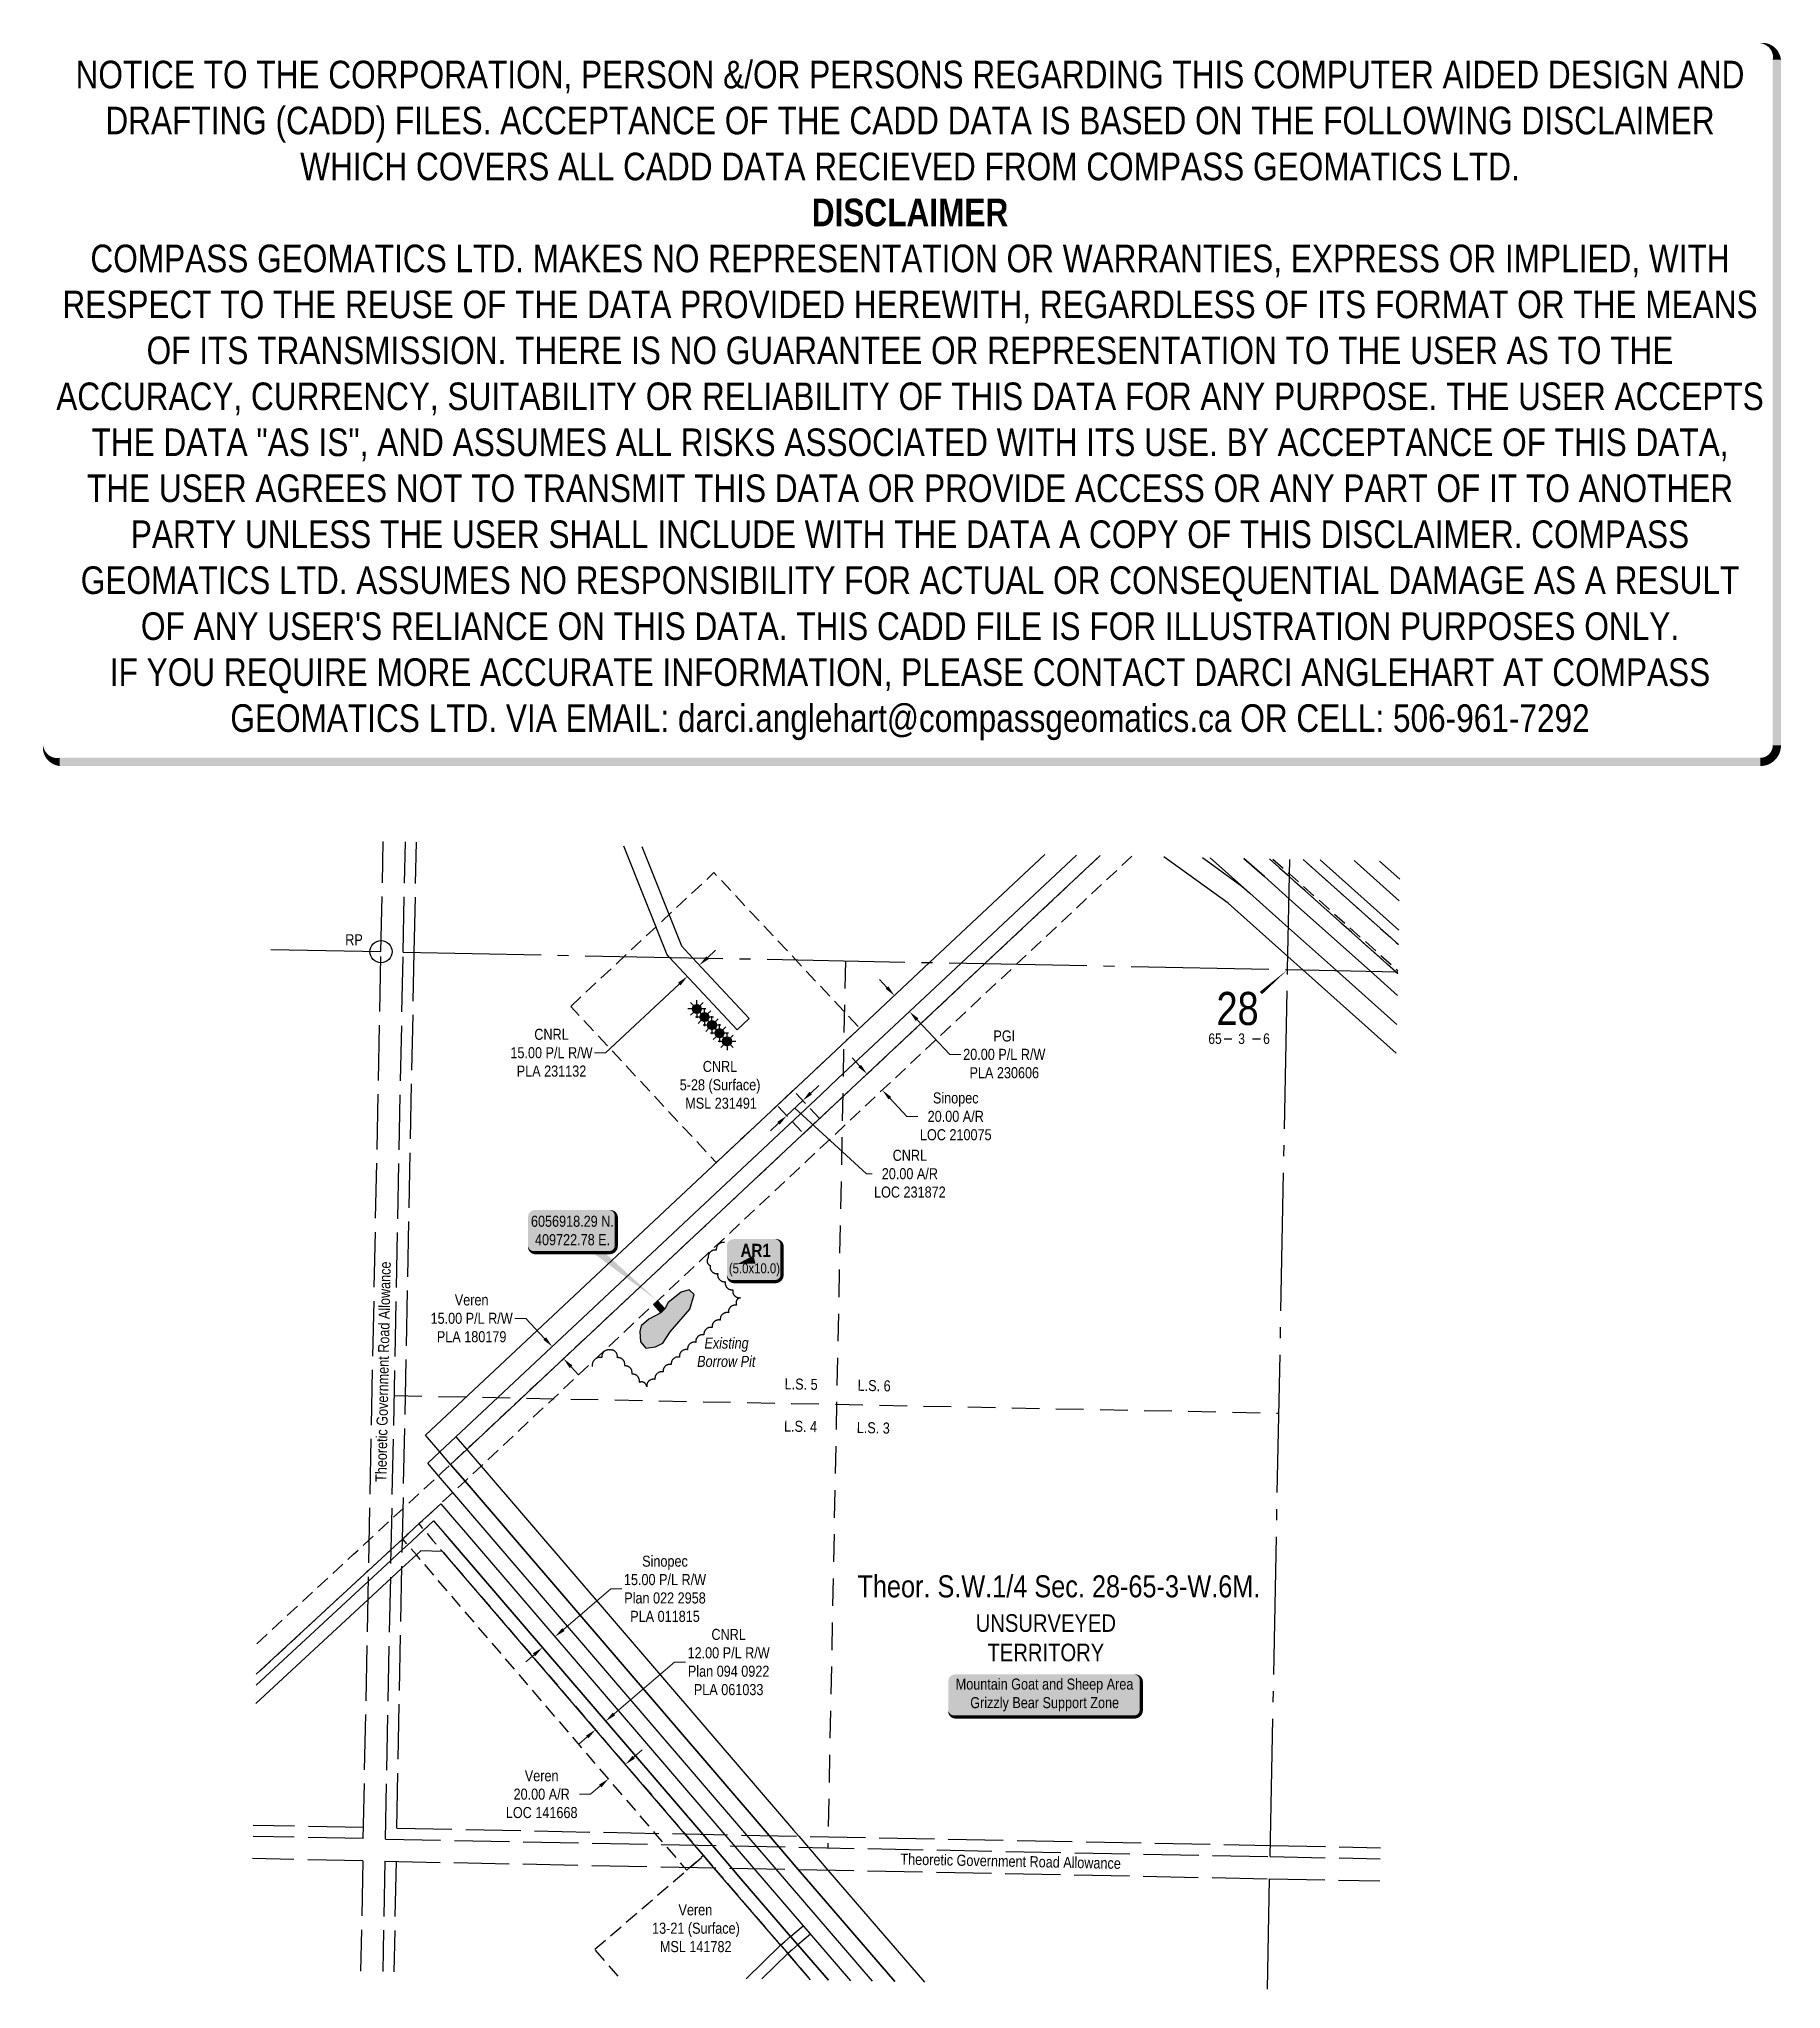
# Model space of a CAD drawing. Extents: x 409162 to 410741, y 6056294 to 6058062.
import ezdxf
from ezdxf.enums import TextEntityAlignment as Align

# ---------------------------------------------------------------- set-up
doc = ezdxf.new("R2010")
doc.units = 0
doc.header["$LTSCALE"] = 5
doc.header["$PDSIZE"] = 0.5
for name, pattern in [('0', [1, 1, 0]), ('foc-ACCESSROAD', [3.75, 2.5, -1.25]), ('foc-LSD', [8, 5, -3]), ('foc-QUARTERLINE', [33, 25, -3, 2, -3]), ('foc-UNSURVEYED', [12.5, 10, -2.5])]:
    doc.linetypes.add(name, pattern=pattern)
doc.layers.get('Defpoints').update_dxf_attribs({"color": 9})
for name, color, linetype in [('10', 1, 'Continuous'), ('35', 37, 'Continuous'), ('9', 3, 'Continuous'), ('ABADATA-DRILL-T', 8, 'Continuous'), ('AS-WILDLIFE-BLOCK', 131, 'Continuous'), ('C-AR', 13, 'foc-ACCESSROAD'), ('C-RW', 13, 'Continuous'), ('C-SYMBOL', 7, 'Continuous'), ('C-WS', 13, 'foc-ACCESSROAD'), ('DETAIL-T', 7, 'Continuous'), ('F-AR', 190, 'foc-ACCESSROAD'), ('F-RW', 190, 'Continuous'), ('F-WS', 190, 'foc-ACCESSROAD'), ('F-WS-S', 190, 'Continuous'), ('L-QSEC', 8, 'foc-QUARTERLINE'), ('L-ROAD-T', 7, 'Continuous'), ('L-SECLBL', 7, 'Continuous'), ('L-SECTION-LSD', 7, 'foc-LSD'), ('L-UNS-T', 3, 'Continuous'), ('L-USEC', 7, 'foc-UNSURVEYED'), ('P-TEMP-BLOCKS', 250, 'Continuous'), ('P-TEMP-H', 41, 'Continuous'), ('P-TEMP_ACCESS ROAD', 46, 'Continuous'), ('T-BUSH', 110, '0'), ('T-EXISTING TFA-T', 220, 'Continuous'), ('T-WATER', 160, 'Continuous'), ('T-WATER-H', 133, 'Continuous')]:
    doc.layers.add(name, color=color, linetype=linetype)
for name, color, linetype, lineweight in [('C-AR-T', 13, 'Continuous', 9), ('C-RW-T', 13, 'Continuous', 9), ('C-WS-T', 13, 'Continuous', 9), ('F-AR-T', 190, 'Continuous', 9), ('F-RW-T', 190, 'Continuous', 9), ('F-WS-T', 190, 'Continuous', 9)]:
    doc.layers.add(name, color=color, linetype=linetype, lineweight=lineweight)
doc.layers.add('DISCLAIMER', color=7, linetype='Continuous', plot=False)
doc.styles.add('100L', font='ARIALN.TTF', dxfattribs={"height": 11})
doc.styles.add('175L', font='ARIALN.TTF', dxfattribs={"height": 20})
doc.styles.add('80', font='ARIALN.TTF', dxfattribs={"height": 10})
doc.styles.add('80CG', font='ARIALN.TTF', dxfattribs={"height": 10})
doc.styles.add('80L', font='ARIALN.TTF', dxfattribs={"height": 10})
doc.styles.add('BOLD', font='ARIALNB.TTF')
doc.styles.add('SIMPLEX', font='ARIALN.TTF')
doc.dimstyles.new('Compass 5 000', dxfattribs={"dimscale": 5, "dimtxt": 9, "dimasz": 2, "dimexe": 0.2, "dimexo": 0.0625, "dimgap": 0.5, "dimtad": 0, "dimtih": 1, "dimtoh": 1, "dimzin": 0, "dimdsep": 46, "dimtxsty": '80CG', "dimcen": 0.1, "dimse1": 1, "dimse2": 1, "dimclrd": 256, "dimclrt": 256, "dimaunit": 1, "dimadec": 4, "dimazin": 0, "dimtfac": 0.06, "dimtofl": 0, "dimtmove": 0, "dimatfit": 1, "dimfxl": 0.2, "dimtolj": 1, "dimtzin": 0, "dimlwd": -1, "dimarcsym": 0})

# ---------------------------------------------------------------- blocks, each defined once
blk = doc.blocks.new('L-SECLBL')
at = {"layer": '9', "color": 7}
for p, q in [((-5.1, -27.8), (-12.3, -27.8)), ((20.7, -27.8), (13.5, -27.8))]:
    blk.add_line(p, q, dxfattribs=at)
at = {"layer": '10', "color": 2, "style": 'SIMPLEX'}
blk.add_attdef('SEC', text='', height=30, dxfattribs=at).set_placement((0, 0), align=Align.MIDDLE)
at = {"layer": '10', "color": 5, "style": '80L'}
blk.add_attdef('TWP', text='', height=9.5, dxfattribs=at).set_placement((-14.4, -27.4), align=Align.MIDDLE_RIGHT)
blk.add_attdef('RGE', text='', height=9.5, dxfattribs=at).set_placement((3.6, -27.4), align=Align.MIDDLE_CENTER)
blk.add_attdef('MER', text='', height=9.5, dxfattribs=at).set_placement((23.2, -27.4), align=Align.MIDDLE_LEFT)
blk = doc.blocks.new('RP')
at = {"layer": '35', "color": 3}
blk.add_circle((0, 0), 10, dxfattribs=at)
at = {"layer": '35', "color": 3, "style": '80'}
blk.add_attdef('RP_001', (-32.4, 5.8), '', height=10, dxfattribs=at)
blk = doc.blocks.new('*D421')
at = {"layer": 'C-AR-T', "transparency": 16777216}
for p, q in [((409701.2, 6056504.5), (409708.7, 6056511)), ((409670.8, 6056478.4), (409662, 6056470.9)), ((409662, 6056470.9), (409652, 6056470.9))]:
    blk.add_line(p, q, dxfattribs=at)
for points in [[(409700.1, 6056505.7), (409702.2, 6056503.2), (409693.6, 6056497.9)], [(409669.7, 6056479.6), (409671.9, 6056477.1), (409678.4, 6056484.9)]]:
    blk.add_solid(points, dxfattribs=at)
at = {"layer": 'Defpoints', "color": 0, "transparency": 16777216}
for p in [(409693.6, 6056497.9), (409683.9, 6056478.5), (409699.1, 6056491.5)]:
    blk.add_point(p, dxfattribs=at)
at = {"layer": 'C-AR-T', "transparency": 16777216, "insert": (409617.7, 6056470.9), "char_height": 10, "attachment_point": 5, "style": '80CG'}
blk.add_mtext('\\A1;Veren\\P20.00 A/R\\PLOC 141668', dxfattribs=at)
blk = doc.blocks.new('*D422')
at = {"layer": 'C-RW-T', "transparency": 16777216}
for p, q in [((409603.3, 6056902.3), (409593.3, 6056902.3)), ((409620.4, 6056884), (409603.3, 6056902.3)), ((409644.4, 6056858.5), (409651.2, 6056851.2))]:
    blk.add_line(p, q, dxfattribs=at)
for points in [[(409621.7, 6056885.1), (409619.2, 6056882.9), (409627.3, 6056876.7)], [(409645.6, 6056859.6), (409643.1, 6056857.3), (409637.5, 6056865.8)]]:
    blk.add_solid(points, dxfattribs=at)
at = {"layer": 'Defpoints', "color": 0, "transparency": 16777216}
for p in [(409735.2, 6056977.8), (409745.4, 6056966.9), (409627.3, 6056876.7)]:
    blk.add_point(p, dxfattribs=at)
at = {"layer": 'C-RW-T', "transparency": 16777216, "insert": (409554.2, 6056902.3), "char_height": 10, "attachment_point": 5, "style": '80CG'}
blk.add_mtext('\\A1;Veren\\P15.00 P/L R/W\\PPLA 180179', dxfattribs=at)
blk = doc.blocks.new('*D423')
at = {"layer": 'Defpoints', "color": 0, "transparency": 16777216}
for p in [(409926.5, 6057109.2), (409820.8, 6057037.6), (409834.5, 6057023)]:
    blk.add_point(p, dxfattribs=at)
at = {"layer": 'F-AR-T', "transparency": 16777216}
for p, q in [((409906, 6057131.1), (409899.1, 6057138.4)), ((409933.3, 6057101.9), (409948.8, 6057085.4)), ((409948.8, 6057085.4), (409958.8, 6057085.4))]:
    blk.add_line(p, q, dxfattribs=at)
for points in [[(409907.2, 6057132.2), (409904.8, 6057130), (409912.8, 6057123.8)], [(409934.6, 6057103), (409932.1, 6057100.8), (409926.5, 6057109.2)]]:
    blk.add_solid(points, dxfattribs=at)
at = {"layer": 'F-AR-T', "transparency": 16777216, "insert": (409993.1, 6057085.4), "char_height": 10, "attachment_point": 5, "style": '80CG'}
blk.add_mtext('\\A1;Sinopec\\P20.00 A/R\\PLOC 210075', dxfattribs=at)
blk = doc.blocks.new('*D424')
at = {"layer": 'Defpoints', "color": 0, "transparency": 16777216}
for p in [(409937.6, 6057194.9), (409801.1, 6057067.1), (409814.8, 6057052.5)]:
    blk.add_point(p, dxfattribs=at)
at = {"layer": 'F-RW-T', "transparency": 16777216}
for p, q in [((409930.7, 6057202.2), (409923.9, 6057209.5)), ((409958.1, 6057173), (409987.6, 6057141.6)), ((409987.6, 6057141.6), (409997.6, 6057141.6))]:
    blk.add_line(p, q, dxfattribs=at)
for points in [[(409931.9, 6057203.4), (409929.5, 6057201.1), (409937.6, 6057194.9)], [(409959.3, 6057174.2), (409956.9, 6057171.9), (409951.2, 6057180.3)]]:
    blk.add_solid(points, dxfattribs=at)
at = {"layer": 'F-RW-T', "transparency": 16777216, "insert": (410037.1, 6057141.6), "char_height": 10, "attachment_point": 5, "style": '80CG'}
blk.add_mtext('\\A1;PGI\\P20.00 P/L R/W\\PPLA 230606', dxfattribs=at)
blk = doc.blocks.new('*D425')
at = {"layer": 'Defpoints', "color": 0, "transparency": 16777216}
for p in [(409649.7, 6056549.1), (409658.8, 6056556.9), (409675.7, 6056537.2)]:
    blk.add_point(p, dxfattribs=at)
at = {"layer": 'F-RW-T', "transparency": 16777216}
for p, q in [((409683.3, 6056543.7), (409738.1, 6056590.7)), ((409738.1, 6056590.7), (409748.1, 6056590.7)), ((409659, 6056522.8), (409651.4, 6056516.3))]:
    blk.add_line(p, q, dxfattribs=at)
for points in [[(409682.2, 6056544.9), (409684.4, 6056542.4), (409675.7, 6056537.2)], [(409657.9, 6056524.1), (409660.1, 6056521.6), (409666.6, 6056529.4)]]:
    blk.add_solid(points, dxfattribs=at)
at = {"layer": 'F-RW-T', "transparency": 16777216, "insert": (409787.2, 6056590.7), "char_height": 10, "attachment_point": 5, "style": '80CG'}
blk.add_mtext('\\A1;CNRL\\P12.00 P/L R/W\\PPlan 094 0922\\PPLA 061033', dxfattribs=at)
blk = doc.blocks.new('*D426')
at = {"layer": 'Defpoints', "color": 0, "transparency": 16777216}
for p in [(409606.5, 6056640.8), (409595.1, 6056631.1), (409618.4, 6056603.9)]:
    blk.add_point(p, dxfattribs=at)
at = {"layer": 'F-RW-T', "transparency": 16777216}
for p, q in [((409637.4, 6056620.2), (409680.4, 6056657.1)), ((409680.4, 6056657.1), (409690.4, 6056657.1)), ((409610.8, 6056597.4), (409603.3, 6056590.9))]:
    blk.add_line(p, q, dxfattribs=at)
for points in [[(409636.3, 6056621.5), (409638.5, 6056618.9), (409629.8, 6056613.7)], [(409609.8, 6056598.7), (409611.9, 6056596.1), (409618.4, 6056603.9)]]:
    blk.add_solid(points, dxfattribs=at)
at = {"layer": 'F-RW-T', "transparency": 16777216, "insert": (409729.5, 6056657.1), "char_height": 10, "attachment_point": 5, "style": '80CG'}
blk.add_mtext('\\A1;Sinopec\\P15.00 P/L R/W\\PPlan 022 2958\\PPLA 011815', dxfattribs=at)
blk = doc.blocks.new('*D431')
at = {"layer": 'Defpoints', "color": 0, "transparency": 16777216}
for p in [(409749.8, 6057212.3), (409768.5, 6057192.2), (409779.4, 6057202.5)]:
    blk.add_point(p, dxfattribs=at)
at = {"layer": 'F-RW-T', "transparency": 16777216}
for p, q in [((409768, 6057229.3), (409775.4, 6057236.1)), ((409742.5, 6057205.4), (409675.6, 6057143.1)), ((409675.6, 6057143.1), (409665.6, 6057143.1))]:
    blk.add_line(p, q, dxfattribs=at)
for points in [[(409766.9, 6057230.5), (409769.2, 6057228.1), (409760.7, 6057222.5)], [(409741.3, 6057206.7), (409743.6, 6057204.2), (409749.8, 6057212.3)]]:
    blk.add_solid(points, dxfattribs=at)
at = {"layer": 'F-RW-T', "transparency": 16777216, "insert": (409626.6, 6057143.1), "char_height": 10, "attachment_point": 5, "style": '80CG'}
blk.add_mtext('\\A1;CNRL\\P15.00 P/L R/W\\PPLA 231132', dxfattribs=at)
blk = doc.blocks.new('*U433')
h = blk.add_hatch(color=191)
edge = h.paths.add_edge_path()
edge.add_line((-19, -20), (19, -20))
edge.add_arc((19, -14), 6, 270, 360)
edge.add_line((25, -14), (25, 12.5))
edge.add_arc((19, 12.5), 6, 0, 90)
edge.add_line((19, 18.5), (-19, 18.5))
edge.add_arc((-19, 12.5), 6, 90, 180)
edge.add_line((-25, 12.5), (-25, -14))
edge.add_arc((-19, -14), 6, 180, 270)
at = {"color": 250, "flags": 128}
blk.add_lwpolyline([(-19, -20, 3, 3, 0), (19, -20, 3, 3, 0.414214), (25, -14, 3, 3, 0), (25, 12.5, 3, 0, 0.414214), (19, 18.5, 0, 0, 0), (-19, 18.5, 0, 0, 0.414214), (-25, 12.5, 0, 0, 0), (-25, -14, 0, 3, 0.414214)], format="xyseb", close=True, dxfattribs=at)
at = {"flags": 128}
blk.add_lwpolyline([(-15.2, -4, 0, 7.5, 0), (0, 0, 0, 0, 0)], format="xyseb", dxfattribs=at)
at = {"color": 250}
for tag, p, height, style in [('TEMP_AREA_W1_001', (-9.2, 2.2), 12, 'BOLD'), ('ENTER_TEXT_001', (-30.7, -12.5), 9, '80')]:
    blk.add_attdef(tag, p, '', height=height, dxfattribs=dict(at, style=style))
blk = doc.blocks.new('*U435')
h = blk.add_hatch(color=254)
edge = h.paths.add_edge_path()
edge.add_line((-34, -20), (34, -20))
edge.add_arc((34, -14), 6, 270, 360)
edge.add_line((40, -14), (40, 12.5))
edge.add_arc((34, 12.5), 6, 0, 90)
edge.add_line((34, 18.5), (-34, 18.5))
edge.add_arc((-34, 12.5), 6, 90, 180)
edge.add_line((-40, 12.5), (-40, -14))
edge.add_arc((-34, -14), 6, 180, 270)
at = {"color": 1, "flags": 128}
blk.add_lwpolyline([(-34, -20, 3, 3, 0), (34, -20, 3, 3, 0.414214), (40, -14, 3, 3, 0), (40, 12.5, 3, 0, 0.414214), (34, 18.5, 0, 0, 0), (-34, 18.5, 0, 0, 0.414214), (-40, 12.5, 0, 0, 0), (-40, -14, 0, 3, 0.414214)], format="xyseb", close=True, dxfattribs=at)
blk.add_lwpolyline([(77.5, -63.7, 0, 10, 0), (0, 0, 5, 5, 0)], format="xyseb", dxfattribs=at)
at = {"color": 1, "style": '80'}
blk.add_attdef('ENTER_TEXT_001', (-36, -5), '', height=10, dxfattribs=at)
blk = doc.blocks.new('*D438')
at = {"layer": 'Defpoints', "color": 0, "transparency": 16777216}
for p in [(409854.4, 6057099.7), (409842.6, 6057083), (409857.2, 6057096.7)]:
    blk.add_point(p, dxfattribs=at)
at = {"layer": 'F-AR-T', "transparency": 16777216}
for p, q in [((409839.8, 6057086), (409854.4, 6057099.7)), ((409861.7, 6057106.5), (409868.9, 6057113.4)), ((409832.5, 6057079.2), (409825.2, 6057072.4)), ((409847.1, 6057092.9), (409912.2, 6057033.4)), ((409912.2, 6057033.4), (409917.2, 6057033.4))]:
    blk.add_line(p, q, dxfattribs=at)
for points in [[(409860.5, 6057107.8), (409862.8, 6057105.3), (409854.4, 6057099.7)], [(409831.3, 6057080.4), (409833.6, 6057078), (409839.8, 6057086)]]:
    blk.add_solid(points, dxfattribs=at)
at = {"layer": 'F-AR-T', "transparency": 16777216, "insert": (409951.5, 6057033.4), "char_height": 10, "attachment_point": 5, "style": '80CG'}
blk.add_mtext('\\A1;CNRL\\P20.00 A/R\\PLOC 231872', dxfattribs=at)
blk = doc.blocks.new('*U444')
h = blk.add_hatch(color=255)
edge = h.paths.add_edge_path()
edge.add_line((-81.5, -20), (81.5, -20))
edge.add_arc((81.5, -14), 6, 270, 360)
edge.add_line((87.5, -14), (87.5, 12.5))
edge.add_arc((81.5, 12.5), 6, 0, 90)
edge.add_line((81.5, 18.5), (-81.5, 18.5))
edge.add_arc((-81.5, 12.5), 6, 90, 180)
edge.add_line((-87.5, 12.5), (-87.5, -14))
edge.add_arc((-81.5, -14), 6, 180, 270)
at = {"color": 131, "flags": 128}
blk.add_lwpolyline([(-81.5, -20, 3, 3, 0), (81.5, -20, 3, 3, 0.414214), (87.5, -14, 3, 3, 0), (87.5, 12.5, 3, 0, 0.414214), (81.5, 18.5, 0, 0, 0), (-81.5, 18.5, 0, 0, 0.414214), (-87.5, 12.5, 0, 0, 0), (-87.5, -14, 0, 3, 0.414214)], format="xyseb", close=True, dxfattribs=at)
at = {"color": 131, "style": '80'}
blk.add_attdef('ENTER_TEXT_001', (-36, -5), '', height=10, dxfattribs=at)
blk = doc.blocks.new('GAS')
h = blk.add_hatch(color=255)
h.dxf.hatch_style = 1
edge = h.paths.add_edge_path()
edge.add_arc((0, 0), 0.9, 0, 360)
for p, q in [((-0.81, 0), (-1.62, 0)), ((-0.57, 0.57), (-1.14, 1.14)), ((0, 0.81), (0, 1.62)), ((0.57, 0.57), (1.14, 1.14)), ((1.62, 0), (0.81, 0)), ((-0.57, -0.57), (-1.14, -1.14)), ((0, -0.81), (0, -1.62)), ((1.14, -1.14), (0.57, -0.57))]:
    blk.add_line(p, q)
blk.add_circle((0, 0), 0.8)
blk = doc.blocks.new('Disclaimer_Legal')
at = {"layer": 'DISCLAIMER', "color": 254, "flags": 128}
blk.add_lwpolyline([(-3612.9, -1104.6, 37.5, 37.5, 0), (4096.1, -1104.6, 37.5, 37.5, 0.414214), (4171.1, -1029.6, 37.5, 37.5, 0), (4171.1, 2078.7, 37.5, 0, 0.414214), (4096.1, 2153.7, 0, 0, 0), (-3612.9, 2153.7, 0, 0, 0.414214), (-3687.9, 2078.7, 0, 0, 0), (-3687.9, -1029.6, 0, 37.5, 0.414214)], format="xyseb", close=True, dxfattribs=at)
at = {"layer": 'DISCLAIMER', "color": 254, "insert": (241.6, 533.9), "char_height": 125, "width": 7717.568, "attachment_point": 5, "style": '80'}
blk.add_mtext('NOTICE TO THE CORPORATION, PERSON &/OR PERSONS REGARDING THIS COMPUTER AIDED DESIGN AND DRAFTING (CADD) FILES. ACCEPTANCE OF THE CADD DATA IS BASED ON THE FOLLOWING DISCLAIMER WHICH COVERS ALL CADD DATA RECIEVED FROM COMPASS GEOMATICS LTD.\\P{\\fArial Narrow|b1|i0|c0|p34;DISCLAIMER}\\PCOMPASS GEOMATICS LTD. MAKES NO REPRESENTATION OR WARRANTIES, EXPRESS OR IMPLIED, WITH RESPECT TO THE REUSE OF THE DATA PROVIDED HEREWITH, REGARDLESS OF ITS FORMAT OR THE MEANS OF ITS TRANSMISSION. THERE IS NO GUARANTEE OR REPRESENTATION TO THE USER AS TO THE ACCURACY, CURRENCY, SUITABILITY OR RELIABILITY OF THIS DATA FOR ANY PURPOSE. THE USER ACCEPTS THE DATA "AS IS", AND ASSUMES ALL RISKS ASSOCIATED WITH ITS USE. BY ACCEPTANCE OF THIS DATA, THE USER AGREES NOT TO TRANSMIT THIS DATA OR PROVIDE ACCESS OR ANY PART OF IT TO ANOTHER PARTY UNLESS THE USER SHALL INCLUDE WITH THE DATA A COPY OF THIS DISCLAIMER. COMPASS GEOMATICS LTD. ASSUMES NO RESPONSIBILITY FOR ACTUAL OR CONSEQUENTIAL DAMAGE AS A RESULT OF ANY USER\'S RELIANCE ON THIS DATA. THIS CADD FILE IS FOR ILLUSTRATION PURPOSES ONLY.\\PIF YOU REQUIRE MORE ACCURATE INFORMATION, PLEASE CONTACT DARCI ANGLEHART AT COMPASS GEOMATICS LTD. VIA EMAIL: darci.anglehart@compassgeomatics.ca OR CELL: 506-961-7292', dxfattribs=at)

msp = doc.modelspace()

# ---------------------------------------------------------------- hatches: boundary and pattern name
at = {"layer": 'P-TEMP-H'}
h = msp.add_hatch(color=256, dxfattribs=at)
h.dxf.hatch_style = 1
h.paths.add_polyline_path([(409719.131, 6056914.875), (409725.845, 6056907.47), (409729.492, 6056910.888), (409722.778, 6056918.294)])
at = {"layer": 'T-WATER-H'}
h = msp.add_hatch(color=256, dxfattribs=at)
h.dxf.hatch_style = 1
h.paths.add_polyline_path([(409751.313, 6056928.258), (409744.024, 6056926.064), (409732.502, 6056916.552), (409729.492, 6056910.888), (409725.845, 6056907.47), (409714.758, 6056901.449), (409707.981, 6056895.685), (409706.812, 6056890.428), (409707.397, 6056880.886), (409712.073, 6056875.433), (409721.035, 6056876.407), (409727.464, 6056879.717), (409734.068, 6056889.982), (409751.992, 6056910.772), (409756.012, 6056924.076)])

# ---------------------------------------------------------------- linework, layer by layer
at = {"layer": 'C-AR', "flags": 128}
for points in [[(410393.914, 6057214.897), (410392.06, 6057216.55), (410295.674, 6057302.546), (410282.886, 6057313.95), (410277.444, 6057318.805)], [(410280.521, 6057318.744), (410295.726, 6057305.179), (410393.966, 6057217.535)]]:
    msp.add_lwpolyline(points, dxfattribs=at)
msp.add_lwpolyline([(409752.221, 6056404.647), (409749.279, 6056402.119), (409747.016, 6056404.75), (409720.683, 6056435.441), (409504.122, 6056687.849), (409496.211, 6056697.07), (409492.088, 6056701.876), (409491.551, 6056702.382), (409495.327, 6056705.771), (409503.328, 6056713.165), (409506.337, 6056715.944), (409506.608, 6056715.591), (409510.878, 6056710.623), (409518.811, 6056701.369), (409523.333, 6056696.119), (409527.878, 6056690.867), (409528.701, 6056689.927), (409747.584, 6056434.907), (409764.488, 6056415.218), (409753.13, 6056405.436), (409752.221, 6056404.647)], close=True, dxfattribs=at)
at = {"layer": 'C-RW', "flags": 128}
for points in [[(409917.769, 6056301.409), (409830.18, 6056403.101), (409819.387, 6056415.64), (409803.801, 6056433.792), (409537.205, 6056744.443), (409524.126, 6056759.644), (409514.37, 6056771.011), (409525.325, 6056781.277), (409539.931, 6056794.963), (409871.183, 6057105.391), (409886.04, 6057119.316), (409998.099, 6057224.34), (410102.586, 6057322.266)], [(410124.068, 6057321.841), (410019.579, 6057223.916), (409898.412, 6057110.353), (409883.554, 6057096.428), (409549.71, 6056783.571), (409535.103, 6056769.885), (409548.204, 6056754.641), (409823.909, 6056433.394), (409830.76, 6056425.419), (409850.319, 6056402.702), (409937.908, 6056301.01)]]:
    msp.add_lwpolyline(points, dxfattribs=at)
at = {"layer": 'C-WS'}
msp.add_lwpolyline([(409686.992, 6056305.98), (409665.984, 6056330.367), (409749.279, 6056402.119), (409752.221, 6056404.647), (409753.13, 6056405.436), (409764.488, 6056415.218), (409773.922, 6056404.217), (409787.346, 6056388.582), (409833.419, 6056335.141), (409839.907, 6056327.573), (409861.49, 6056302.523)], dxfattribs=at)
at = {"layer": 'F-AR', "flags": 128}
for points in [[(410152.714, 6057321.274), (410048.217, 6057223.35), (409562.807, 6056768.342), (409548.205, 6056754.644), (409541.463, 6056748.452), (409537.207, 6056744.448), (409526.205, 6056734.293), (409509.986, 6056719.315), (409506.346, 6056715.951), (409503.328, 6056713.165), (409495.327, 6056705.771), (409491.549, 6056702.283), (409484.647, 6056695.9), (409460.813, 6056673.854), (409358.952, 6056579.625)], [(409359.507, 6056607.384), (409363.565, 6056611.138), (409447.228, 6056688.536), (409461.368, 6056701.611), (409492.104, 6056730.033), (409510.39, 6056746.942), (409524.126, 6056759.644), (409527.842, 6056763.081), (409535.103, 6056769.884), (409549.71, 6056783.571), (409883.554, 6057096.428), (409898.412, 6057110.353), (410019.579, 6057223.916), (410124.067, 6057321.841)], [(410393.914, 6057214.897), (410392.061, 6057216.55), (410295.674, 6057302.534), (410282.883, 6057313.943), (410277.435, 6057318.805)], [(410308.158, 6057318.197), (410394.435, 6057241.233)]]:
    msp.add_lwpolyline(points, dxfattribs=at)
msp.add_lwpolyline([(409869.646, 6057083.394), (409845.696, 6057108.951), (409831.109, 6057095.281), (409855.059, 6057069.724)], close=True, dxfattribs=at)
at = {"layer": 'F-RW', "flags": 128}
for points in [[(409708.527, 6057330.066), (409744.36, 6057240.046), (409754.505, 6057229.164), (409805.847, 6057174.133), (409794.883, 6057163.906), (409733.614, 6057229.578), (409731.472, 6057231.881), (409692.262, 6057330.388)], [(409937.908, 6056301.01), (409850.319, 6056402.702), (409830.76, 6056425.419), (409823.909, 6056433.394), (409548.204, 6056754.639), (409535.104, 6056769.886), (409525.326, 6056781.278), (409512.277, 6056796.485), (409854.672, 6057117.363), (409869.529, 6057131.288), (409969.395, 6057224.908), (410073.906, 6057322.834)], [(410102.586, 6057322.266), (409998.099, 6057224.34), (409886.04, 6057119.316), (409871.183, 6057105.391), (409539.931, 6056794.964), (409549.71, 6056783.571), (409562.804, 6056768.334), (409845.923, 6056438.455), (409850.73, 6056432.862), (409877.171, 6056402.17), (409964.758, 6056300.478)], [(410392.481, 6057142.604), (410307.726, 6057218.226), (410294.242, 6057230.258), (410239.963, 6057278.688), (410181.605, 6057320.702)], [(410216.656, 6057320.008), (410252.439, 6057294.206), (410259.585, 6057287.829), (410294.761, 6057256.45), (410338.291, 6057217.618), (410393.001, 6057168.816)], [(410393.001, 6057168.817), (410338.292, 6057217.618), (410294.761, 6057256.45), (410259.585, 6057287.829), (410223.68, 6057319.869)], [(410393.522, 6057195.148), (410369.017, 6057217.008), (410295.282, 6057282.783), (410272.898, 6057302.751), (410254.396, 6057319.261)], [(410254.396, 6057319.261), (410272.898, 6057302.751), (410295.282, 6057282.783), (410369.017, 6057217.008), (410393.522, 6057195.148)], [(410277.435, 6057318.805), (410282.883, 6057313.943), (410295.674, 6057302.534), (410392.061, 6057216.55), (410393.914, 6057214.897)], [(410394.435, 6057241.233), (410308.158, 6057318.197)], [(410394.696, 6057254.393), (410323.512, 6057317.893)], [(410323.512, 6057317.893), (410394.696, 6057254.392)], [(410354.227, 6057317.285), (410395.218, 6057280.72)], [(410395.609, 6057300.462), (410377.264, 6057316.829)], [(409358.952, 6056579.625), (409460.813, 6056673.854), (409484.647, 6056695.9), (409491.549, 6056702.283), (409495.327, 6056705.771), (409503.328, 6056713.165), (409506.346, 6056715.951), (409509.986, 6056719.315), (409526.205, 6056734.293), (409538.739, 6056719.69), (409548.513, 6056708.283), (409783.772, 6056434.189), (409808.063, 6056405.903), (409810.127, 6056403.499), (409897.715, 6056301.806)], [(409358.758, 6056569.907), (409460.618, 6056664.13), (409480.928, 6056682.92), (409488.003, 6056689.466), (409491.355, 6056692.561), (409496.216, 6056697.062), (409499.869, 6056700.439), (409510.874, 6056710.618), (409514.54, 6056714.008), (409519.736, 6056718.813), (409527.696, 6056709.537), (409537.522, 6056698.09), (409763.665, 6056434.588), (409790.004, 6056403.898), (409796.463, 6056396.38), (409843.411, 6056341.876), (409849.937, 6056334.299), (409877.585, 6056302.205)], [(409877.585, 6056302.205), (409849.937, 6056334.299), (409843.411, 6056341.876), (409796.463, 6056396.38), (409790.004, 6056403.898), (409763.664, 6056434.588), (409537.523, 6056698.092), (409527.696, 6056709.538), (409519.736, 6056718.813), (409514.539, 6056714.008), (409510.876, 6056710.62), (409499.867, 6056700.444), (409496.214, 6056697.067), (409491.355, 6056692.561), (409488.005, 6056689.474), (409480.929, 6056682.927), (409460.618, 6056664.13), (409358.758, 6056569.907)], [(409861.55, 6056302.522), (409840.937, 6056326.464), (409839.912, 6056327.585), (409834.336, 6056334.07), (409833.418, 6056335.137), (409787.346, 6056388.582), (409773.922, 6056404.217), (409764.488, 6056415.217), (409747.584, 6056434.907), (409528.705, 6056689.939), (409527.861, 6056690.914), (409508.116, 6056691.539), (409504.122, 6056687.849), (409491.019, 6056675.742), (409481.567, 6056667.009), (409460.283, 6056647.343), (409358.424, 6056553.23)], [(409803.113, 6056303.68), (409834.336, 6056334.07), (409838.129, 6056337.325), (409843.411, 6056341.876), (409854.773, 6056351.664), (409861.3, 6056344.087), (409849.937, 6056334.299), (409844.659, 6056329.75), (409840.978, 6056326.566), (409817.169, 6056303.401)]]:
    msp.add_lwpolyline(points, dxfattribs=at)
at = {"layer": 'F-WS', "flags": 128}
msp.add_lwpolyline([(409644.017, 6057185.146), (409773.873, 6057306.418), (409906, 6057165.478), (409775.948, 6057043.587)], close=True, dxfattribs=at)
at = {"layer": 'L-QSEC'}
for p, q in [((410294.009, 6057218.499), (410295.989, 6057318.438)), ((409372.09, 6057236.749), (409472.027, 6057234.771)), ((409492.131, 6057234.373), (410294.009, 6057218.499)), ((410278.076, 6056414.359), (410294.009, 6057218.499)), ((410294.009, 6057218.499), (410393.946, 6057216.52)), ((410275.697, 6056294.319), (410277.677, 6056394.254))]:
    msp.add_line(p, q, dxfattribs=at)
at = {"layer": 'L-SECLBL', "flags": 128}
msp.add_lwpolyline([(410294.009, 6057218.499, 0, 3, 0), (410269.747, 6057197.248, 3, 3, 0)], format="xyseb", dxfattribs=at)
at = {"layer": 'L-SECTION-LSD'}
for p, q in [((409893.07, 6057226.434), (409877.065, 6056422.302)), ((409484.093, 6056832.309), (410286.042, 6056816.429))]:
    msp.add_line(p, q, dxfattribs=at)
at = {"layer": 'L-USEC'}
for p, q in [((409472.027, 6057234.771), (409474.026, 6057334.708)), ((409492.131, 6057234.369), (409494.13, 6057334.31)), ((409502.188, 6057234.168), (409504.187, 6057334.111)), ((409455.95, 6056430.643), (409472.027, 6057234.771)), ((409476.054, 6056430.245), (409492.131, 6057234.369)), ((409486.312, 6056440.103), (409502.188, 6057234.168)), ((409456.145, 6056440.7), (409356.214, 6056442.679)), ((409455.946, 6056430.643), (409356.013, 6056432.622)), ((409455.946, 6056430.643), (409455.95, 6056430.643)), ((409456.145, 6056440.7), (409456.151, 6056440.7)), ((409476.054, 6056430.245), (410278.076, 6056414.359)), ((409486.312, 6056440.103), (410278.275, 6056424.415)), ((409455.548, 6056410.539), (409355.611, 6056412.518)), ((409455.548, 6056410.539), (409453.551, 6056310.604)), ((409475.652, 6056410.137), (409473.655, 6056310.205)), ((409475.652, 6056410.141), (410277.678, 6056394.254)), ((409475.652, 6056410.137), (409475.652, 6056410.141)), ((409485.709, 6056409.936), (409483.712, 6056310.006)), ((409485.709, 6056409.936), (409485.709, 6056409.942)), ((410278.076, 6056414.359), (410378.013, 6056412.379)), ((410278.275, 6056424.415), (410378.212, 6056422.436)), ((410277.678, 6056394.254), (410377.615, 6056392.275))]:
    msp.add_line(p, q, dxfattribs=at)
at = {"layer": 'P-TEMP_ACCESS ROAD', "flags": 128}
msp.add_lwpolyline([(409719.131, 6056914.875), (409725.845, 6056907.47), (409729.492, 6056910.888), (409722.778, 6056918.294)], close=True, dxfattribs=at)
at = {"layer": 'T-BUSH', "flags": 128}
msp.add_lwpolyline([(409783.361, 6056970.972, 0.52056705), (409776.068, 6056964.136, 0.52056705), (409768.775, 6056957.3, 0.52056705), (409770.501, 6056950.173, 0.52056705), (409777.338, 6056942.882, 0.52056705), (409784.176, 6056935.591, 0.52056705), (409791.014, 6056928.3, 0.52056705), (409797.852, 6056921.009, 0.52056705), (409794.45, 6056914.133, 0.52056705), (409787.045, 6056907.42, 0.52056705), (409779.639, 6056900.706, 0.52056705), (409772.234, 6056893.992, 0.52056705), (409764.829, 6056887.278, 0.52056705), (409757.423, 6056880.565, 0.52056705), (409750.018, 6056873.851, 0.52056705), (409742.613, 6056867.137, 0.52056705), (409735.207, 6056860.423, 0.52056705), (409727.802, 6056853.71, 0.52056705), (409720.397, 6056846.996, 0.52056705), (409712.992, 6056840.282, 0.52056705), (409706.164, 6056844.236, 0.52056705), (409699.528, 6056851.71, 0.52056705), (409692.892, 6056859.185, 0.52056705), (409686.255, 6056866.66, 0.52056705), (409679.594, 6056873.611, 0.52056705), (409672.281, 6056866.798, 0.52056705), (409663.528, 6056858.644, 0.52056705)], format="xyb", dxfattribs=at)
at = {"layer": 'T-WATER', "flags": 128}
msp.add_lwpolyline([(409751.313, 6056928.258), (409744.024, 6056926.064), (409732.502, 6056916.552), (409729.492, 6056910.888), (409725.845, 6056907.47), (409714.758, 6056901.449), (409707.981, 6056895.685), (409706.812, 6056890.428), (409707.397, 6056880.886), (409712.073, 6056875.433), (409721.035, 6056876.407), (409727.464, 6056879.717), (409734.068, 6056889.982), (409751.992, 6056910.772), (409756.012, 6056924.076), (409751.313, 6056928.258)], dxfattribs=at)

# ---------------------------------------------------------------- block references
at = {"layer": 'ABADATA-DRILL-T', "color": 2, "xscale": 5, "yscale": 5, "zscale": 5}
for p in [(409758.378, 6057182.829), (409765.265, 6057175.457), (409772.091, 6057168.198), (409778.914, 6057160.827), (409785.737, 6057153.456)]:
    msp.add_blockref('GAS', p, dxfattribs=at)
at = {"layer": 'AS-WILDLIFE-BLOCK'}
ref = msp.add_blockref('*U444', (410073.784, 6056560.972), dxfattribs=dict(at, xscale=0.9995639999999999, yscale=0.9995639999999999, zscale=0.9995639999999999))
ref.add_attrib('ENTER_TEXT_001', 'Mountain Goat and Sheep Area', (409993.072, 6056565.774), dxfattribs={"layer": '0', "color": 131, "height": 9.99564, "style": '80'})
ref.add_attrib('ENTER_TEXT_002', 'Grizzly Bear Support Zone', (410006.248, 6056548.937), dxfattribs={"layer": '0', "color": 131, "height": 9.99564, "style": '80'})
at = {"layer": 'DETAIL-T', "color": 1}
ref = msp.add_blockref('*U435', (409645.28, 6056981.94), dxfattribs=dict(at, xscale=0.9995639999999999, yscale=0.9995639999999999, zscale=0.9995639999999999))
ref.add_attrib('ENTER_TEXT_001', '6056918.29 N.', (409608.001, 6056985.357), dxfattribs={"layer": '0', "color": 1, "height": 9.99564, "style": '80'})
ref.add_attrib('ENTER_TEXT_002', '409722.78 E.', (409611.639, 6056968.657), dxfattribs={"layer": '0', "color": 1, "height": 9.99564, "style": '80'})
at = {"layer": 'F-WS-S', "color": 2, "xscale": 0.2, "yscale": 0.2, "zscale": 0.2}
msp.add_blockref('Disclaimer_Legal', (409903.298, 6057627.681), dxfattribs=at)
at = {"layer": 'L-SECLBL'}
msp.add_blockref('RP', (409472.027, 6057234.771), dxfattribs=at).add_auto_attribs({'RP_001': 'RP'})
at = {"layer": 'L-SECLBL', "color": 2, "xscale": 0.9995639999999999, "yscale": 0.9995639999999999, "zscale": 0.9995639999999999}
msp.add_blockref('L-SECLBL', (410248.608, 6057183.247), dxfattribs=at).add_auto_attribs({'SEC': '28', 'TWP': '65', 'RGE': '3', 'MER': '6'})
at = {"layer": 'P-TEMP-BLOCKS'}
ref = msp.add_blockref('*U433', (409810.596, 6056955.656), dxfattribs=dict(at, xscale=0.9990422275919999, yscale=0.9990422275919999, zscale=0.9990422275919999))
ref.add_attrib('TEMP_AREA_W1_001', 'AR1', (409797.981, 6056957.898), dxfattribs={"layer": '0', "color": 250, "height": 11.9885, "style": 'BOLD'})
ref.add_attrib('ENTER_TEXT_001', '(5.0x10.0)', (409787.409, 6056943.198), dxfattribs={"layer": '0', "color": 250, "height": 8.9914, "style": '80'})

# ---------------------------------------------------------------- texts
at = {"layer": 'C-SYMBOL', "color": 3, "style": '175L'}
msp.add_text('Theor. S.W.1/4 Sec. 28-65-3-W.6M.', height=19.99128, dxfattribs=at).set_placement((410086.629, 6056643.377), align=Align.BOTTOM_CENTER)
at = {"layer": 'F-WS-T', "insert": (409742.561, 6057135.694), "char_height": 9.99564, "attachment_point": 1, "style": '80L'}
msp.add_mtext_dynamic_manual_height_columns('\\pi21.20378;CNRL\\P\\pi0.27839;5-28 (Surface)\\P\\pi5.31371;MSL 231491', width=72.59221, gutter_width=49.978, heights=[0], dxfattribs=at)
at = {"layer": 'L-ROAD-T', "style": '80L'}
for rotation, p in [(88.854605, (409473.916, 6056853.951)), (358.865237, (410042.854, 6056410.151))]:
    msp.add_text('Theoretic Government Road Allowance', height=9.99564, rotation=rotation, dxfattribs=at).set_placement(p, align=Align.MIDDLE_CENTER)
at = {"layer": 'L-UNS-T', "color": 3, "insert": (410074.783, 6056612.634), "char_height": 15.99302, "attachment_point": 5, "style": '80L'}
msp.add_mtext_dynamic_manual_height_columns('UNSURVEYED TERRITORY', width=126.35864, gutter_width=47.479, heights=[0], dxfattribs=at)
at = {"layer": 'T-EXISTING TFA-T', "insert": (409756.31, 6056884.949), "char_height": 9.99042, "attachment_point": 1, "style": '80L'}
msp.add_mtext_dynamic_manual_height_columns('\\pi8.95513;{\\fArial Narrow|b0|i1|c0|p34;Existing \\P\\pi2.34142;Borrow Pit}', width=57.40854, gutter_width=49.978, heights=[0], dxfattribs=at)

# ---------------------------------------------------------------- dimensions: what is measured, and where the dimension line sits
at = {"layer": 'C-AR-T'}
dim = msp.add_linear_dim(base=(409693.571, 6056497.946), p1=(409683.851, 6056478.479), p2=(409699.069, 6056491.541), angle=40.639448, text='Veren\\P20.00 A/R\\PLOC 141668', dimstyle='Compass 5 000', dxfattribs=at)
dim.commit()
dim.dimension.update_dxf_attribs({"geometry": '*D421', "text_midpoint": (409617.698, 6056470.859), "dimtype": 161})
at = {"layer": 'C-RW-T'}
dim = msp.add_linear_dim(base=(409627.274, 6056876.713), p1=(409745.412, 6056966.886), p2=(409735.16, 6056977.825), angle=133.14349, text='Veren\\P15.00 P/L R/W\\PPLA 180179', dimstyle='Compass 5 000', dxfattribs=at)
dim.commit()
dim.dimension.update_dxf_attribs({"geometry": '*D422', "text_midpoint": (409554.223, 6056902.284), "dimtype": 161})
at = {"layer": 'F-AR-T'}
dim = msp.add_linear_dim(base=(409926.501, 6057109.196), p1=(409820.825, 6057037.562), p2=(409834.511, 6057022.962), angle=313.150222, text='Sinopec\\P20.00 A/R\\PLOC 210075', dimstyle='Compass 5 000', dxfattribs=at)
dim.commit()
dim.dimension.update_dxf_attribs({"geometry": '*D423', "text_midpoint": (409993.135, 6057085.409), "dimtype": 161})
dim = msp.add_linear_dim(base=(409854.354, 6057099.711), p1=(409842.616, 6057083.002), p2=(409857.203, 6057096.672), angle=43.141219, text='CNRL\\P20.00 A/R\\PLOC 231872', dimstyle='Compass 5 000', override={"dimtmove": 1}, dxfattribs=at)
dim.commit()
dim.dimension.update_dxf_attribs({"geometry": '*D438', "text_midpoint": (409919.734, 6057033.409), "dimtype": 161})
at = {"layer": 'F-RW-T'}
for base, p1, p2, angle, text, picture, middle in [((409749.769, 6057212.263), (409779.417, 6057202.463), (409768.454, 6057192.235), 223.013343, 'CNRL\\P15.00 P/L R/W\\PPLA 231132', '*D431', (409626.558, 6057143.108)), ((409937.568, 6057194.935), (409814.798, 6057052.46), (409801.117, 6057067.058), 133.142323, 'PGI\\P20.00 P/L R/W\\PPLA 230606', '*D424', (410037.109, 6057141.581)), ((409618.434, 6056603.925), (409606.517, 6056640.813), (409595.149, 6056631.057), 220.636132, 'Sinopec\\P15.00 P/L R/W\\PPlan 022 2958\\PPLA 011815', '*D426', (409729.459, 6056657.081)), ((409675.724, 6056537.168), (409649.67, 6056549.095), (409658.779, 6056556.913), 40.636132, 'CNRL\\P12.00 P/L R/W\\PPlan 094 0922\\PPLA 061033', '*D425', (409787.229, 6056590.736))]:
    dim = msp.add_linear_dim(base=base, p1=p1, p2=p2, angle=angle, text=text, dimstyle='Compass 5 000', dxfattribs=at)
    dim.commit()
    dim.dimension.update_dxf_attribs({"geometry": picture, "text_midpoint": middle, "dimtype": 161})

# ---------------------------------------------------------------- next in the draw order: texts
at = {"layer": 'C-WS-T', "insert": (409717.102, 6056371.094), "char_height": 10, "attachment_point": 1, "style": '80L', "bg_fill": 3, "box_fill_scale": 1.15, "bg_fill_color": 256, "bg_fill_true_color": 256, "bg_fill_transparency": 0}
msp.add_mtext_dynamic_manual_height_columns('\\pi24.64413;Veren\\P\\pi0.66392;13-21 (Surface)\\P\\pi7.74441;MSL 141782', width=78.99495, gutter_width=50, heights=[0], dxfattribs=at)
at = {"layer": 'L-SECTION-LSD', "char_height": 10, "attachment_point": 1, "rotation": 358.86558, "style": '100L', "bg_fill": 3, "box_fill_scale": 1.5, "bg_fill_color": 256, "bg_fill_transparency": 0}
for s, width, insert in [('\\pi1.75858;L.S. 5', 30.40114, (409836.316, 6056848.012)), ('L.S. 6', 30.48313, (409904.262, 6056846.667)), ('\\pi1.98601;L.S. 4', 30.53989, (409835.558, 6056809.735)), ('L.S. 3', 30.37591, (409903.504, 6056808.389))]:
    msp.add_mtext_dynamic_manual_height_columns(s, width=width, gutter_width=55, heights=[0], dxfattribs=dict(at, insert=insert))

doc.saveas('drawing.dxf')
